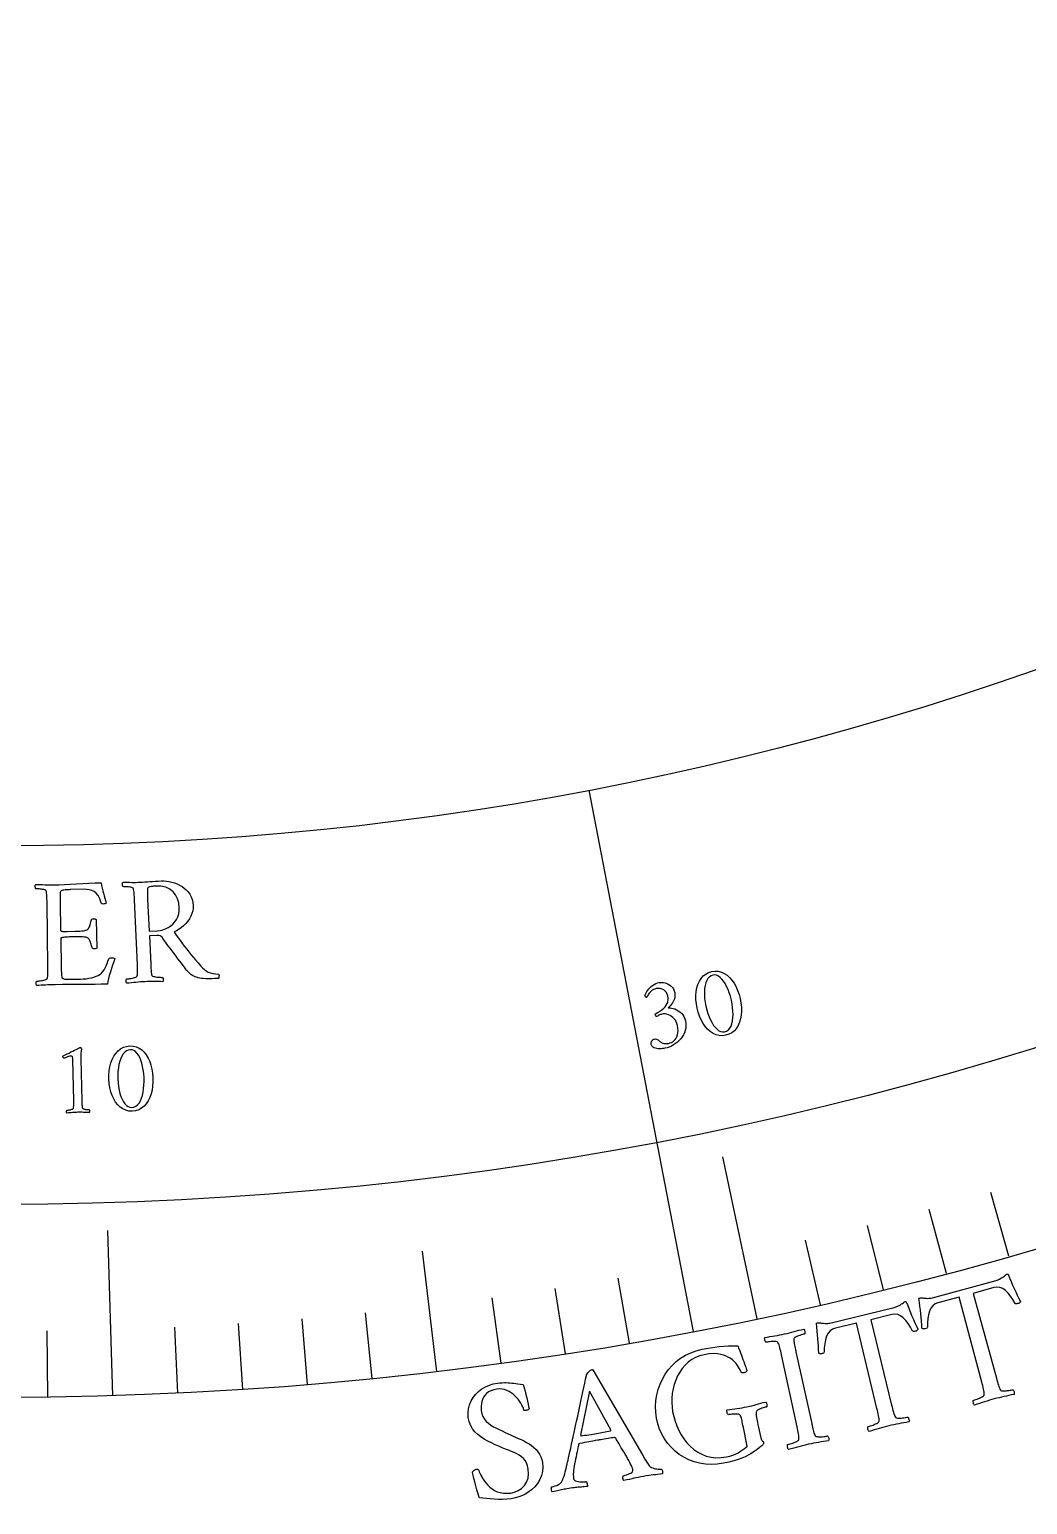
# Model space of a CAD drawing. Header units: millimetres. Extents: x -50 to 50, y -50 to 64.
# Drawn here: x 0.29 to 11.14, y -40.92 to -24.87 of the extents above; entities that cross this region are included whole.
import ezdxf

# ---------------------------------------------------------------- set-up
doc = ezdxf.new("R2010")
doc.units = ezdxf.units.MM
for name, color, linetype in [('CUT_OUTER', 1, 'Continuous'), ('ENGRAVE', 7, 'Continuous'), ('ENGRAVE_FINE', 8, 'Continuous'), ('TEXT', 5, 'Continuous')]:
    doc.layers.add(name, color=color, linetype=linetype)

msp = doc.modelspace()

# ---------------------------------------------------------------- linework, layer by layer
at = {"layer": 'CUT_OUTER'}
msp.add_arc((0, -0.0002), 49.9998, 177.11535, 4.43206, dxfattribs=at)
at = {"layer": 'ENGRAVE'}
for points in [[(7.5085, -39.0344), (6.3751, -33.1424)], [(8.2008, -38.8948), (7.8294, -37.1336)], [(1.1932, -39.7321), (1.1392, -37.9329)], [(4.7166, -39.4692), (4.56, -38.1585)]]:
    msp.add_lwpolyline(points, dxfattribs=at)
for radius in [49, 49, 47.6875, 45.25, 45.25, 43.325, 39.75, 39.75, 37.65, 33.75, 33.75]:
    msp.add_circle((0, 0), radius, dxfattribs=at)
at = {"layer": 'ENGRAVE_FINE'}
for points in [[(10.9409, -38.2146), (10.7427, -37.5225)], [(10.2607, -38.4029), (10.0749, -37.7073)], [(9.5772, -38.579), (9.4037, -37.8802)], [(8.8904, -38.743), (8.7294, -38.0413)], [(6.8137, -39.1617), (6.6902, -38.4523)], [(5.4175, -39.3791), (5.3194, -38.6658)], [(6.1166, -39.2766), (6.0058, -38.5652)], [(4.0141, -39.5468), (3.9414, -38.8305)], [(1.8996, -39.7046), (1.8652, -38.9854)], [(2.6054, -39.6645), (2.5582, -38.9461)], [(3.3103, -39.6119), (3.2504, -38.8944)], [(0.4863, -39.747), (0.4775, -39.0271)]]:
    msp.add_lwpolyline(points, dxfattribs=at)
at = {"layer": 'TEXT'}
for points in [[(0.5449, -34.1734), (0.6035, -34.1721), (0.665, -34.17), (0.7293, -34.1671), (0.7965, -34.1634), (0.8647, -34.1595), (0.9321, -34.1561), (0.9987, -34.1533), (1.0645, -34.151), (1.0699, -34.1815), (1.0759, -34.2108), (1.0825, -34.2387), (1.0897, -34.2654), (1.097, -34.2917), (1.1042, -34.3183), (1.1113, -34.3454), (1.1181, -34.3729), (1.1133, -34.3768), (1.1071, -34.3797), (1.0993, -34.3815), (1.09, -34.3823), (1.0804, -34.3819), (1.0733, -34.3799), (1.0686, -34.3763), (1.0664, -34.3712), (1.0503, -34.3263), (1.0318, -34.2905), (1.011, -34.2639), (0.9877, -34.2465), (0.9623, -34.2353), (0.9349, -34.2276), (0.9055, -34.2233), (0.8742, -34.2225), (0.7349, -34.2257), (0.7289, -34.2259), (0.7208, -34.2263), (0.7107, -34.2267), (0.6984, -34.2274), (0.6854, -34.2282), (0.6728, -34.2293), (0.6605, -34.2308), (0.6488, -34.2326), (0.6384, -34.2348), (0.6306, -34.2376), (0.6253, -34.2409), (0.6224, -34.2449), (0.6204, -34.2541), (0.6188, -34.2645), (0.6179, -34.2761), (0.6174, -34.289), (0.6173, -34.3027), (0.6173, -34.3166), (0.6174, -34.3306), (0.6176, -34.3449), (0.6177, -34.3505), (0.6178, -34.3555), (0.6179, -34.3599), (0.6179, -34.3636), (0.6235, -34.6717), (0.6249, -34.6748), (0.629, -34.6771), (0.6359, -34.6788), (0.6455, -34.6798), (0.6567, -34.6803), (0.6686, -34.6806), (0.6811, -34.6807), (0.6942, -34.6806), (0.7799, -34.6787), (0.8077, -34.6779), (0.8322, -34.6767), (0.8535, -34.6751), (0.8714, -34.6732), (0.8866, -34.6706), (0.8996, -34.6669), (0.9104, -34.6623), (0.9189, -34.6567), (0.9259, -34.6498), (0.9319, -34.6415), (0.9371, -34.6317), (0.9414, -34.6205), (0.9454, -34.6075), (0.9495, -34.5923), (0.9537, -34.5751), (0.9581, -34.5557), (0.9601, -34.5504), (0.9646, -34.5466), (0.9716, -34.5442), (0.9812, -34.5432), (0.9905, -34.5434), (0.9984, -34.5448), (1.0049, -34.5472), (1.0099, -34.5508), (1.019, -34.8623), (1.0149, -34.8654), (1.009, -34.8677), (1.0015, -34.8691), (0.9922, -34.8698), (0.983, -34.8694), (0.9756, -34.8673), (0.9701, -34.8638), (0.9665, -34.8587), (0.9603, -34.8368), (0.9546, -34.8182), (0.9496, -34.8028), (0.9452, -34.7907), (0.9413, -34.781), (0.9376, -34.7731), (0.9342, -34.7668), (0.931, -34.7623), (0.9278, -34.7587), (0.9243, -34.7554), (0.9204, -34.7525), (0.9163, -34.7499), (0.9107, -34.747), (0.9023, -34.7446), (0.8912, -34.7428), (0.8774, -34.7416), (0.8618, -34.7408), (0.8455, -34.7403), (0.8285, -34.74), (0.8108, -34.7399), (0.7929, -34.7399), (0.7756, -34.74), (0.7588, -34.7402), (0.7426, -34.7405), (0.7313, -34.7408), (0.7192, -34.7412), (0.7065, -34.7418), (0.6929, -34.7424), (0.6795, -34.7432), (0.6671, -34.7442), (0.6556, -34.7454), (0.645, -34.7467), (0.6362, -34.7485), (0.6299, -34.751), (0.6262, -34.7542), (0.625, -34.7581), (0.6307, -35.073), (0.6307, -35.0749), (0.6308, -35.0773), (0.6308, -35.08), (0.6309, -35.0832), (0.6311, -35.0959), (0.6316, -35.1103), (0.6321, -35.1264), (0.6328, -35.1441), (0.6339, -35.1607), (0.6357, -35.1733), (0.6381, -35.1818), (0.6412, -35.1863), (0.6503, -35.1915), (0.6604, -35.1955), (0.6714, -35.1983), (0.6833, -35.1999), (0.6974, -35.2008), (0.7151, -35.2012), (0.7363, -35.2013), (0.761, -35.2009), (0.8411, -35.1991), (0.8708, -35.1976), (0.9003, -35.1946), (0.9295, -35.1902), (0.9585, -35.1842), (0.9858, -35.1769), (1.0101, -35.1684), (1.0313, -35.1586), (1.0495, -35.1477), (1.0677, -35.134), (1.0836, -35.1177), (1.0972, -35.0988), (1.1087, -35.0773), (1.1189, -35.054), (1.1288, -35.0298), (1.1385, -35.0047), (1.148, -34.9786), (1.1506, -34.9741), (1.1554, -34.9707), (1.1623, -34.9686), (1.1714, -34.9676), (1.1854, -34.9678), (1.1969, -34.9693), (1.2059, -34.9722), (1.2124, -34.9764), (1.2014, -35.0112), (1.19, -35.0471), (1.178, -35.084), (1.1655, -35.122), (1.1538, -35.1592), (1.1446, -35.1935), (1.1376, -35.2249), (1.1331, -35.2536), (1.0657, -35.2555), (0.9985, -35.2568), (0.9315, -35.2576), (0.8647, -35.2578), (0.7959, -35.2579), (0.7229, -35.2584), (0.6456, -35.2593), (0.564, -35.2605), (0.5357, -35.2611), (0.5089, -35.262), (0.4836, -35.2631), (0.4598, -35.2645), (0.4365, -35.266), (0.4128, -35.267), (0.3887, -35.2678), (0.3641, -35.2682), (0.3611, -35.2642), (0.3591, -35.2589), (0.358, -35.2524), (0.3579, -35.2446), (0.3585, -35.2367), (0.3597, -35.2301), (0.3614, -35.2248), (0.3636, -35.2208), (0.3698, -35.2206), (0.3781, -35.22), (0.3886, -35.2191), (0.4011, -35.2178), (0.4146, -35.2161), (0.4278, -35.2139), (0.4406, -35.2112), (0.4531, -35.2079), (0.464, -35.2043), (0.472, -35.2004), (0.4771, -35.1965), (0.4793, -35.1923), (0.4822, -35.1814), (0.4843, -35.1689), (0.4857, -35.1551), (0.4863, -35.1397), (0.4864, -35.1233), (0.4864, -35.1062), (0.4863, -35.0886), (0.4861, -35.0703), (0.4764, -34.3641), (0.4761, -34.3458), (0.4756, -34.3279), (0.4751, -34.3106), (0.4746, -34.2939), (0.4736, -34.2781), (0.4719, -34.264), (0.4695, -34.2515), (0.4663, -34.2406), (0.4641, -34.2359), (0.459, -34.2318), (0.4511, -34.2284), (0.4404, -34.2257), (0.4282, -34.2235), (0.4157, -34.2216), (0.4029, -34.22), (0.3898, -34.2187), (0.3775, -34.2177), (0.3674, -34.2171), (0.3593, -34.2167), (0.3533, -34.2166), (0.351, -34.2126), (0.3492, -34.2073), (0.348, -34.2007), (0.3472, -34.1929), (0.3472, -34.1851), (0.3481, -34.1785), (0.35, -34.1732), (0.3528, -34.1691), (0.3775, -34.1698), (0.402, -34.1705), (0.4264, -34.1713), (0.4505, -34.1722), (0.4744, -34.173), (0.4981, -34.1735), (0.5216, -34.1736), (0.5449, -34.1734)], [(1.7216, -34.131), (1.7491, -34.1307), (1.7772, -34.1328), (1.8058, -34.1371), (1.835, -34.1437), (1.864, -34.1525), (1.8919, -34.1635), (1.9189, -34.1766), (1.9448, -34.1919), (1.9691, -34.2094), (1.9912, -34.2293), (2.0111, -34.2515), (2.0287, -34.2761), (2.0435, -34.3031), (2.0546, -34.3325), (2.0622, -34.3643), (2.0661, -34.3986), (2.0658, -34.4281), (2.0615, -34.4574), (2.053, -34.4865), (2.0404, -34.5155), (2.0245, -34.5435), (2.0062, -34.5701), (1.9855, -34.595), (1.9623, -34.6184), (1.9376, -34.6395), (1.9121, -34.6577), (1.8859, -34.6729), (1.8591, -34.6851), (1.8826, -34.7196), (1.9057, -34.7526), (1.9284, -34.7841), (1.9506, -34.8141), (1.9727, -34.8433), (1.9954, -34.8724), (2.0185, -34.9014), (2.042, -34.9302), (2.0664, -34.9596), (2.0923, -34.9906), (2.1196, -35.023), (2.1483, -35.057), (2.1679, -35.078), (2.188, -35.0961), (2.2088, -35.1111), (2.2301, -35.1231), (2.2533, -35.1324), (2.2796, -35.1391), (2.3091, -35.1432), (2.3417, -35.1447), (2.3448, -35.1487), (2.3467, -35.1542), (2.3473, -35.1612), (2.3468, -35.1699), (2.3458, -35.1783), (2.3448, -35.1848), (2.344, -35.1895), (2.3432, -35.1922), (2.3031, -35.1944), (2.2666, -35.1957), (2.2335, -35.196), (2.2038, -35.1952), (2.1778, -35.1937), (2.1555, -35.1916), (2.1368, -35.189), (2.1219, -35.1858), (2.1123, -35.1825), (2.101, -35.1784), (2.0878, -35.1734), (2.073, -35.1675), (2.0572, -35.1598), (2.0415, -35.1492), (2.0259, -35.1358), (2.0104, -35.1194), (2.0037, -35.1114), (1.9948, -35.1004), (1.9835, -35.0863), (1.97, -35.0691), (1.9546, -35.0494), (1.9379, -35.0277), (1.9197, -35.0039), (1.9003, -34.978), (1.8798, -34.9507), (1.8586, -34.9224), (1.8368, -34.8932), (1.8144, -34.863), (1.7919, -34.8325), (1.7698, -34.8024), (1.7482, -34.7724), (1.7271, -34.7428), (1.7185, -34.7344), (1.707, -34.7286), (1.6927, -34.7254), (1.6756, -34.725), (1.5898, -34.729), (1.6039, -35.0369), (1.604, -35.0395), (1.6041, -35.042), (1.6042, -35.0446), (1.6044, -35.0471), (1.6045, -35.0496), (1.6046, -35.0522), (1.6047, -35.0547), (1.6048, -35.0572), (1.6056, -35.0729), (1.6064, -35.0879), (1.6074, -35.1021), (1.6084, -35.1156), (1.6096, -35.1281), (1.6114, -35.1394), (1.6136, -35.1495), (1.6163, -35.1584), (1.6195, -35.1624), (1.6252, -35.1661), (1.6334, -35.1694), (1.6443, -35.1724), (1.6565, -35.1749), (1.6692, -35.1769), (1.6823, -35.1784), (1.6958, -35.1793), (1.7085, -35.1798), (1.7189, -35.1801), (1.7273, -35.1801), (1.7335, -35.18), (1.736, -35.1839), (1.738, -35.1891), (1.7395, -35.1956), (1.7406, -35.2034), (1.7409, -35.2112), (1.7402, -35.2178), (1.7385, -35.2232), (1.7358, -35.2273), (1.7104, -35.2269), (1.6855, -35.2266), (1.6612, -35.2263), (1.6374, -35.2261), (1.6137, -35.2261), (1.5897, -35.2264), (1.5654, -35.227), (1.5408, -35.2279), (1.5168, -35.2291), (1.4926, -35.2306), (1.4682, -35.2325), (1.4436, -35.2346), (1.4188, -35.2369), (1.3938, -35.2394), (1.3685, -35.2419), (1.3431, -35.2445), (1.34, -35.2406), (1.3378, -35.2354), (1.3366, -35.2289), (1.3362, -35.221), (1.3366, -35.2132), (1.3376, -35.2066), (1.3391, -35.2012), (1.3413, -35.1971), (1.3475, -35.1967), (1.3558, -35.1959), (1.3662, -35.1947), (1.3787, -35.1931), (1.3921, -35.1911), (1.4052, -35.1885), (1.4179, -35.1854), (1.4303, -35.1817), (1.4411, -35.1778), (1.449, -35.1738), (1.454, -35.1696), (1.4561, -35.1654), (1.4587, -35.1544), (1.4605, -35.1419), (1.4615, -35.128), (1.4616, -35.1127), (1.4613, -35.0962), (1.4609, -35.0792), (1.4603, -35.0615), (1.4596, -35.0432), (1.4285, -34.3377), (1.4277, -34.3194), (1.4268, -34.3016), (1.4258, -34.2843), (1.4248, -34.2675), (1.4233, -34.2519), (1.4213, -34.2378), (1.4185, -34.2254), (1.4151, -34.2145), (1.4127, -34.2099), (1.4075, -34.206), (1.3995, -34.2028), (1.3888, -34.2004), (1.3766, -34.1985), (1.3642, -34.1969), (1.3516, -34.1957), (1.3388, -34.1947), (1.3269, -34.1941), (1.3169, -34.1937), (1.309, -34.1935), (1.303, -34.1936), (1.3007, -34.1896), (1.2988, -34.1844), (1.2973, -34.1779), (1.2963, -34.1701), (1.2961, -34.1623), (1.2968, -34.1557), (1.2985, -34.1503), (1.3012, -34.1462), (1.3259, -34.1461), (1.3503, -34.1462), (1.3744, -34.1463), (1.3982, -34.1466), (1.4218, -34.1467), (1.4452, -34.1465), (1.4686, -34.146), (1.4918, -34.1452), (1.5162, -34.144), (1.5416, -34.1425), (1.5679, -34.1408), (1.5951, -34.1388), (1.6238, -34.1367), (1.6544, -34.1347), (1.687, -34.1328), (1.7216, -34.131)], [(1.9153, -34.4226), (1.9088, -34.3711), (1.8954, -34.3249), (1.8752, -34.2839), (1.8481, -34.2482), (1.8131, -34.2196), (1.7689, -34.2002), (1.7156, -34.1899), (1.6531, -34.1886), (1.6446, -34.1891), (1.6342, -34.1899), (1.6219, -34.1911), (1.6076, -34.1925), (1.5939, -34.1946), (1.5835, -34.1978), (1.5764, -34.2022), (1.5726, -34.2077), (1.57, -34.2167), (1.5683, -34.2284), (1.5675, -34.2427), (1.5675, -34.2596), (1.568, -34.2779), (1.5685, -34.2962), (1.5692, -34.3147), (1.57, -34.3332), (1.5875, -34.6783), (1.6749, -34.6742), (1.7063, -34.6708), (1.7369, -34.6637), (1.7665, -34.6529), (1.7951, -34.6385), (1.8219, -34.6208), (1.8459, -34.6002), (1.8671, -34.5768), (1.8854, -34.5506), (1.9, -34.5218), (1.9098, -34.4909), (1.9149, -34.4578), (1.9153, -34.4226)], [(7.7071, -35.1174), (7.7438, -35.1125), (7.7789, -35.114), (7.8124, -35.1221), (7.8443, -35.1368), (7.8744, -35.157), (7.9022, -35.1818), (7.9278, -35.2113), (7.9511, -35.2453), (7.9719, -35.283), (7.9898, -35.3232), (8.0048, -35.3661), (8.0169, -35.4116), (8.0256, -35.4579), (8.0304, -35.503), (8.0313, -35.5471), (8.0284, -35.5902), (8.0215, -35.6311), (8.0105, -35.6688), (7.9956, -35.7034), (7.9767, -35.7348), (7.9537, -35.762), (7.9264, -35.7837), (7.895, -35.8001), (7.8593, -35.8111), (7.8233, -35.8158), (7.7885, -35.814), (7.7549, -35.8056), (7.7225, -35.7906), (7.6918, -35.7701), (7.6635, -35.745), (7.6375, -35.7153), (7.6139, -35.6811), (7.5929, -35.6434), (7.5751, -35.6029), (7.5605, -35.5599), (7.5489, -35.5143), (7.5409, -35.4679), (7.5366, -35.4227), (7.5362, -35.3786), (7.5396, -35.3356), (7.5468, -35.2949), (7.558, -35.2574), (7.5731, -35.2231), (7.5922, -35.1921), (7.6151, -35.1654), (7.6419, -35.1441), (7.6726, -35.1281), (7.7071, -35.1174)], [(7.137, -35.2366), (7.1512, -35.2347), (7.1665, -35.2348), (7.1828, -35.2367), (7.2003, -35.2404), (7.2179, -35.2461), (7.2348, -35.254), (7.2509, -35.2639), (7.2662, -35.2759), (7.2798, -35.2901), (7.2909, -35.3065), (7.2993, -35.3252), (7.3052, -35.3462), (7.3076, -35.3632), (7.3078, -35.38), (7.3056, -35.3965), (7.3012, -35.4127), (7.2952, -35.4285), (7.2881, -35.4434), (7.28, -35.4575), (7.2708, -35.4709), (7.2614, -35.4832), (7.2523, -35.4943), (7.2436, -35.5041), (7.2353, -35.5127), (7.2516, -35.5128), (7.2689, -35.5148), (7.2872, -35.5187), (7.3065, -35.5246), (7.3258, -35.5326), (7.3443, -35.5429), (7.3618, -35.5555), (7.3785, -35.5703), (7.3934, -35.5875), (7.4056, -35.6075), (7.4152, -35.63), (7.4221, -35.6552), (7.4262, -35.6825), (7.4271, -35.7091), (7.4247, -35.735), (7.4191, -35.7602), (7.4106, -35.7844), (7.3999, -35.8074), (7.3869, -35.8291), (7.3716, -35.8495), (7.3543, -35.8685), (7.3355, -35.8859), (7.3151, -35.9016), (7.2931, -35.9157), (7.2699, -35.928), (7.2461, -35.9382), (7.2215, -35.9464), (7.1962, -35.9525), (7.1849, -35.9544), (7.1721, -35.9558), (7.1579, -35.9566), (7.1421, -35.957), (7.126, -35.9566), (7.1104, -35.9551), (7.0954, -35.9525), (7.0809, -35.9489), (7.078, -35.9472), (7.0743, -35.9445), (7.0698, -35.9408), (7.0645, -35.9361), (7.0594, -35.9307), (7.0554, -35.9249), (7.0525, -35.9188), (7.0506, -35.9123), (7.0493, -35.9011), (7.05, -35.8906), (7.0526, -35.8809), (7.0571, -35.8719), (7.0631, -35.8642), (7.0699, -35.8582), (7.0775, -35.8539), (7.0859, -35.8513), (7.0967, -35.8503), (7.1066, -35.8516), (7.1159, -35.8554), (7.1243, -35.8615), (7.1324, -35.8686), (7.1405, -35.8751), (7.1485, -35.8812), (7.1565, -35.8868), (7.1661, -35.8923), (7.1762, -35.8965), (7.1869, -35.8994), (7.1981, -35.9009), (7.2094, -35.9014), (7.2205, -35.9012), (7.2314, -35.9001), (7.2421, -35.8984), (7.2564, -35.8945), (7.2703, -35.8885), (7.2839, -35.8805), (7.2972, -35.8705), (7.3094, -35.8583), (7.3199, -35.8437), (7.3287, -35.8267), (7.3358, -35.8073), (7.3404, -35.7855), (7.3419, -35.761), (7.3402, -35.7339), (7.3354, -35.7043), (7.3297, -35.6831), (7.3219, -35.6637), (7.3118, -35.6461), (7.2995, -35.6304), (7.2856, -35.6165), (7.2706, -35.6047), (7.2545, -35.595), (7.2373, -35.5872), (7.2195, -35.5817), (7.2019, -35.5788), (7.1842, -35.5785), (7.1666, -35.5808), (7.1578, -35.5829), (7.1491, -35.5857), (7.1404, -35.5893), (7.1318, -35.5935), (7.1238, -35.5978), (7.1167, -35.6014), (7.1105, -35.6045), (7.1053, -35.6069), (7.1014, -35.6028), (7.0984, -35.5982), (7.096, -35.593), (7.0945, -35.5872), (7.0939, -35.5835), (7.0937, -35.5804), (7.0939, -35.5778), (7.0945, -35.5756), (7.1145, -35.5658), (7.1338, -35.5548), (7.1523, -35.5427), (7.1699, -35.5294), (7.1861, -35.515), (7.2001, -35.4995), (7.212, -35.483), (7.2216, -35.4654), (7.2286, -35.4466), (7.2322, -35.4265), (7.2324, -35.4052), (7.2293, -35.3826), (7.2233, -35.3623), (7.2139, -35.3445), (7.2011, -35.3293), (7.1851, -35.3167), (7.1668, -35.3073), (7.1471, -35.3019), (7.1261, -35.3006), (7.1038, -35.3032), (7.0876, -35.3075), (7.0729, -35.3136), (7.0597, -35.3214), (7.048, -35.3311), (7.0376, -35.3415), (7.0286, -35.3519), (7.021, -35.3621), (7.0146, -35.3722), (7.0093, -35.3814), (7.0049, -35.3887), (7.0013, -35.3942), (6.9986, -35.3978), (6.9963, -35.3978), (6.9938, -35.3968), (6.9912, -35.3948), (6.9883, -35.3918), (6.9856, -35.3883), (6.9835, -35.3847), (6.9819, -35.381), (6.9808, -35.3772), (6.9872, -35.3628), (6.9947, -35.3484), (7.0034, -35.334), (7.0132, -35.3195), (7.0243, -35.3055), (7.0366, -35.2922), (7.0502, -35.2796), (7.0649, -35.2678), (7.0809, -35.2573), (7.0982, -35.2486), (7.1169, -35.2417), (7.137, -35.2366)], [(7.7213, -35.156), (7.7003, -35.1633), (7.682, -35.1754), (7.6664, -35.1923), (7.6535, -35.2141), (7.6432, -35.2398), (7.6354, -35.2687), (7.6303, -35.3007), (7.6278, -35.3358), (7.6278, -35.3732), (7.6304, -35.412), (7.6357, -35.4523), (7.6435, -35.4941), (7.6535, -35.5349), (7.6653, -35.5736), (7.6789, -35.61), (7.6943, -35.6442), (7.7112, -35.6754), (7.7288, -35.7028), (7.7473, -35.7262), (7.7667, -35.7458), (7.7865, -35.7607), (7.8064, -35.7701), (7.8263, -35.774), (7.8462, -35.7724), (7.8689, -35.7646), (7.8884, -35.7518), (7.9046, -35.7341), (7.9175, -35.7116), (7.9274, -35.6849), (7.9344, -35.6552), (7.9387, -35.6223), (7.9401, -35.5862), (7.9389, -35.5481), (7.9354, -35.5089), (7.9295, -35.4687), (7.9213, -35.4273), (7.911, -35.3862), (7.899, -35.3477), (7.8855, -35.3118), (7.8702, -35.2785), (7.8538, -35.2484), (7.8365, -35.2221), (7.8183, -35.1996), (7.7993, -35.1809), (7.7798, -35.1668), (7.7604, -35.1579), (7.7408, -35.1543), (7.7213, -35.156)], [(0.7674, -36.5244), (0.7581, -36.0785), (0.7575, -36.0676), (0.7564, -36.0585), (0.7547, -36.0512), (0.7524, -36.0459), (0.7493, -36.042), (0.7454, -36.0392), (0.7406, -36.0376), (0.7349, -36.0372), (0.7279, -36.0379), (0.7193, -36.0396), (0.709, -36.0425), (0.6971, -36.0464), (0.6851, -36.0507), (0.6746, -36.0546), (0.6657, -36.0581), (0.6582, -36.0613), (0.6538, -36.0572), (0.6506, -36.0526), (0.6486, -36.0477), (0.6479, -36.0422), (0.6479, -36.0422), (0.6478, -36.042), (0.6478, -36.0416), (0.6478, -36.0411), (0.6479, -36.0391), (0.6483, -36.0374), (0.649, -36.0362), (0.65, -36.0354), (0.672, -36.0248), (0.6938, -36.0141), (0.7154, -36.0034), (0.7367, -35.9925), (0.7571, -35.9821), (0.7756, -35.9727), (0.7924, -35.9642), (0.8073, -35.9566), (0.8197, -35.9504), (0.8287, -35.9459), (0.8343, -35.9433), (0.8365, -35.9424), (0.8387, -35.9423), (0.8413, -35.9427), (0.8435, -35.9439), (0.8453, -35.946), (0.8467, -35.9489), (0.8478, -35.9521), (0.8488, -35.9551), (0.8496, -35.9577), (0.8503, -35.9601), (0.8501, -35.9618), (0.8493, -35.967), (0.8482, -35.9757), (0.8465, -35.9879), (0.8449, -36.0032), (0.8439, -36.0214), (0.8436, -36.0425), (0.8439, -36.0664), (0.8545, -36.5224), (0.8549, -36.5346), (0.8552, -36.5464), (0.8557, -36.5578), (0.8562, -36.5687), (0.857, -36.5789), (0.8582, -36.5881), (0.8599, -36.5963), (0.8621, -36.6036), (0.8641, -36.6063), (0.8676, -36.6088), (0.8727, -36.6111), (0.8794, -36.6133), (0.8869, -36.6152), (0.8946, -36.6168), (0.9026, -36.6179), (0.9107, -36.6188), (0.9183, -36.6193), (0.9248, -36.6197), (0.93, -36.6199), (0.934, -36.6199), (0.9356, -36.6225), (0.9369, -36.626), (0.9378, -36.6304), (0.9384, -36.6356), (0.9385, -36.6408), (0.9379, -36.6452), (0.9367, -36.6487), (0.9348, -36.6515), (0.9181, -36.6508), (0.9021, -36.6502), (0.8868, -36.6496), (0.8723, -36.6491), (0.8578, -36.6487), (0.8427, -36.6485), (0.8271, -36.6485), (0.8109, -36.6488), (0.7954, -36.6492), (0.7806, -36.6499), (0.7665, -36.6507), (0.7531, -36.6517), (0.7395, -36.6529), (0.725, -36.6541), (0.7095, -36.6554), (0.693, -36.6568), (0.691, -36.6542), (0.6896, -36.6507), (0.6888, -36.6463), (0.6887, -36.6411), (0.6891, -36.6359), (0.6898, -36.6315), (0.6909, -36.6279), (0.6924, -36.6252), (0.6964, -36.625), (0.7016, -36.6246), (0.708, -36.624), (0.7156, -36.6231), (0.7237, -36.6219), (0.7316, -36.6204), (0.7392, -36.6185), (0.7467, -36.6163), (0.7531, -36.6138), (0.7579, -36.6112), (0.761, -36.6086), (0.7623, -36.6058), (0.7642, -36.5985), (0.7657, -36.5902), (0.7667, -36.5809), (0.7673, -36.5707), (0.7675, -36.5597), (0.7677, -36.5484), (0.7676, -36.5366), (0.7674, -36.5244)], [(1.3753, -35.9269), (1.4123, -35.9285), (1.4466, -35.9363), (1.4781, -35.9502), (1.507, -35.9702), (1.5329, -35.9954), (1.5559, -36.0248), (1.5759, -36.0583), (1.5929, -36.0959), (1.6067, -36.1367), (1.6172, -36.1795), (1.6244, -36.2243), (1.6282, -36.2712), (1.6285, -36.3183), (1.6253, -36.3636), (1.6184, -36.4072), (1.6079, -36.449), (1.5939, -36.488), (1.5764, -36.5233), (1.5556, -36.5547), (1.5315, -36.5822), (1.504, -36.6049), (1.4733, -36.6215), (1.4395, -36.632), (1.4024, -36.6366), (1.3662, -36.6349), (1.3322, -36.6269), (1.3006, -36.6127), (1.2714, -36.5922), (1.2449, -36.5666), (1.2214, -36.5368), (1.2011, -36.5031), (1.1838, -36.4652), (1.1699, -36.4243), (1.1595, -36.3814), (1.1527, -36.3365), (1.1494, -36.2895), (1.1497, -36.2425), (1.1535, -36.1972), (1.1609, -36.1537), (1.1718, -36.112), (1.1861, -36.0732), (1.2038, -36.0383), (1.2247, -36.0072), (1.249, -35.9801), (1.2763, -35.9579), (1.3064, -35.9416), (1.3394, -35.9313), (1.3753, -35.9269)], [(1.3824, -35.9673), (1.3605, -35.9708), (1.3403, -35.9795), (1.322, -35.9934), (1.3054, -36.0126), (1.2907, -36.0361), (1.278, -36.0631), (1.2673, -36.0937), (1.2586, -36.1278), (1.252, -36.1646), (1.2477, -36.2033), (1.2458, -36.2439), (1.2461, -36.2864), (1.2487, -36.3283), (1.2534, -36.3684), (1.2604, -36.4067), (1.2696, -36.4431), (1.2806, -36.4768), (1.2932, -36.5068), (1.3072, -36.5332), (1.3228, -36.5559), (1.3397, -36.5741), (1.3576, -36.5868), (1.3765, -36.5942), (1.3964, -36.5961), (1.4201, -36.5924), (1.4416, -36.5833), (1.4606, -36.5688), (1.4773, -36.5489), (1.4917, -36.5244), (1.5039, -36.4964), (1.5139, -36.4647), (1.5217, -36.4295), (1.5273, -36.3918), (1.5307, -36.3526), (1.5321, -36.3119), (1.5313, -36.2698), (1.5284, -36.2275), (1.5235, -36.1875), (1.5165, -36.1497), (1.5074, -36.1143), (1.4965, -36.0818), (1.4841, -36.0528), (1.4702, -36.0275), (1.4548, -36.0057), (1.4382, -35.9883), (1.4206, -35.9761), (1.402, -35.9691), (1.3824, -35.9673)], [(10.8006, -38.4801), (10.8121, -38.4762), (10.8248, -38.4708), (10.8388, -38.4637), (10.854, -38.4551), (10.8688, -38.446), (10.8814, -38.4379), (10.8917, -38.4306), (10.8999, -38.4241), (10.9056, -38.419), (10.9105, -38.4151), (10.9145, -38.4125), (10.9177, -38.4111), (10.9206, -38.4105), (10.9238, -38.4104), (10.9274, -38.4106), (10.9313, -38.4112), (10.9478, -38.4511), (10.9643, -38.4901), (10.981, -38.5284), (10.9979, -38.5659), (11.0149, -38.6026), (11.0321, -38.6385), (11.0494, -38.6735), (11.0669, -38.7079), (11.0653, -38.7104), (11.0631, -38.7134), (11.0603, -38.7169), (11.0568, -38.7207), (11.0527, -38.7244), (11.0479, -38.7273), (11.0423, -38.7293), (11.036, -38.7306), (11.0268, -38.7327), (11.019, -38.733), (11.0127, -38.7317), (11.0079, -38.7287), (10.9845, -38.6865), (10.9593, -38.6492), (10.9323, -38.6166), (10.9035, -38.5887), (10.8733, -38.5675), (10.8422, -38.5551), (10.8101, -38.5514), (10.7771, -38.5564), (10.5523, -38.6186), (10.8042, -39.5406), (10.8098, -39.5606), (10.8152, -39.5799), (10.8206, -39.5984), (10.8259, -39.6162), (10.8314, -39.6328), (10.8372, -39.6475), (10.8434, -39.6603), (10.85, -39.6713), (10.8545, -39.675), (10.8617, -39.6776), (10.8717, -39.6792), (10.8844, -39.6798), (10.8985, -39.6796), (10.9129, -39.6787), (10.9274, -39.6771), (10.9422, -39.6749), (10.9558, -39.6724), (10.9672, -39.6702), (10.9763, -39.6683), (10.983, -39.6666), (10.9867, -39.6703), (10.9902, -39.6755), (10.9936, -39.6823), (10.9967, -39.6907), (10.999, -39.6992), (10.9999, -39.7067), (10.9993, -39.7131), (10.9973, -39.7184), (10.9691, -39.7243), (10.9416, -39.7301), (10.9146, -39.7358), (10.8882, -39.7415), (10.862, -39.7473), (10.8356, -39.7536), (10.8089, -39.7603), (10.7819, -39.7675), (10.7557, -39.7747), (10.7293, -39.7824), (10.7028, -39.7905), (10.6761, -39.799), (10.6493, -39.8077), (10.6222, -39.8166), (10.595, -39.8257), (10.5675, -39.8349), (10.5631, -39.8314), (10.5594, -39.8261), (10.5564, -39.8192), (10.554, -39.8107), (10.5525, -39.8019), (10.552, -39.7943), (10.5524, -39.788), (10.5537, -39.783), (10.5604, -39.781), (10.5694, -39.778), (10.5806, -39.7741), (10.5941, -39.7692), (10.6084, -39.7636), (10.6222, -39.7575), (10.6355, -39.7509), (10.6483, -39.7438), (10.6593, -39.7368), (10.667, -39.7304), (10.6715, -39.7246), (10.6728, -39.7194), (10.6729, -39.7066), (10.6718, -39.6923), (10.6694, -39.6767), (10.6657, -39.6597), (10.6613, -39.6416), (10.6566, -39.6229), (10.6516, -39.6035), (10.6462, -39.5834), (10.398, -38.6604), (10.1689, -38.7213), (10.1379, -38.7336), (10.1121, -38.753), (10.0915, -38.7794), (10.0761, -38.8129), (10.0652, -38.8516), (10.058, -38.8935), (10.0546, -38.9386), (10.0548, -38.987), (10.0522, -38.992), (10.0475, -38.9963), (10.0406, -38.9999), (10.0316, -39.0029), (10.0256, -39.0049), (10.0199, -39.0059), (10.0146, -39.0058), (10.0095, -39.0046), (10.005, -39.0029), (10.0011, -39.0013), (9.9979, -38.9998), (9.9953, -38.9983), (9.993, -38.9599), (9.99, -38.9209), (9.9864, -38.8813), (9.9822, -38.8412), (9.9774, -38.8004), (9.9723, -38.759), (9.9666, -38.717), (9.9606, -38.6743), (9.965, -38.6716), (9.9701, -38.6696), (9.9758, -38.6683), (9.9822, -38.6677), (9.9886, -38.6676), (9.9943, -38.6678), (9.9994, -38.6683), (10.0039, -38.6691), (10.0139, -38.6705), (10.0256, -38.6716), (10.0391, -38.6724), (10.0543, -38.6729), (10.0697, -38.6727), (10.0839, -38.6719), (10.0967, -38.6702), (10.1082, -38.6677)], [(9.6916, -38.7742), (9.7032, -38.7707), (9.7161, -38.7656), (9.7303, -38.759), (9.7457, -38.7508), (9.7608, -38.7422), (9.7736, -38.7344), (9.7841, -38.7274), (9.7925, -38.7212), (9.7984, -38.7162), (9.8033, -38.7125), (9.8074, -38.71), (9.8106, -38.7087), (9.8135, -38.7082), (9.8168, -38.7081), (9.8203, -38.7084), (9.8243, -38.7092), (9.8395, -38.7495), (9.855, -38.789), (9.8706, -38.8277), (9.8864, -38.8657), (9.9023, -38.9028), (9.9185, -38.9392), (9.9348, -38.9748), (9.9513, -39.0096), (9.9496, -39.0121), (9.9473, -39.015), (9.9444, -39.0184), (9.9408, -39.0221), (9.9366, -39.0257), (9.9317, -39.0284), (9.9261, -39.0303), (9.9197, -39.0315), (9.9104, -39.0332), (9.9027, -39.0333), (9.8964, -39.0318), (9.8917, -39.0287), (9.8695, -38.9859), (9.8454, -38.9478), (9.8194, -38.9144), (9.7914, -38.8858), (9.7618, -38.8638), (9.731, -38.8504), (9.6991, -38.8458), (9.6659, -38.8499), (9.4394, -38.9055), (9.6648, -39.8344), (9.6697, -39.8546), (9.6746, -39.874), (9.6795, -39.8927), (9.6843, -39.9107), (9.6893, -39.9274), (9.6947, -39.9422), (9.7005, -39.9552), (9.7068, -39.9664), (9.7112, -39.9702), (9.7183, -39.973), (9.7282, -39.9749), (9.7409, -39.9759), (9.7551, -39.9761), (9.7694, -39.9756), (9.784, -39.9745), (9.7988, -39.9726), (9.8126, -39.9706), (9.824, -39.9687), (9.8331, -39.967), (9.8399, -39.9655), (9.8435, -39.9693), (9.8469, -39.9747), (9.85, -39.9815), (9.8529, -39.99), (9.8549, -39.9986), (9.8556, -40.0061), (9.8549, -40.0125), (9.8527, -40.0177), (9.8244, -40.0227), (9.7966, -40.0278), (9.7695, -40.0327), (9.743, -40.0376), (9.7166, -40.0427), (9.69, -40.0483), (9.6631, -40.0542), (9.636, -40.0606), (9.6096, -40.0671), (9.583, -40.074), (9.5562, -40.0813), (9.5293, -40.089), (9.5022, -40.097), (9.4749, -40.1051), (9.4474, -40.1134), (9.4197, -40.1218), (9.4154, -40.1181), (9.4119, -40.1128), (9.4091, -40.1058), (9.407, -40.0972), (9.4057, -40.0884), (9.4054, -40.0808), (9.4059, -40.0745), (9.4074, -40.0695), (9.4142, -40.0677), (9.4233, -40.065), (9.4346, -40.0615), (9.4482, -40.057), (9.4626, -40.0518), (9.4766, -40.046), (9.4901, -40.0398), (9.5031, -40.0331), (9.5143, -40.0264), (9.5222, -40.0202), (9.5268, -40.0145), (9.5283, -40.0094), (9.5288, -39.9966), (9.528, -39.9823), (9.5261, -39.9666), (9.5229, -39.9495), (9.519, -39.9313), (9.5149, -39.9124), (9.5104, -39.8929), (9.5056, -39.8727), (9.284, -38.9429), (9.0533, -38.9972), (9.0219, -39.0087), (8.9955, -39.0273), (8.9742, -39.0531), (8.9579, -39.0862), (8.9458, -39.1245), (8.9375, -39.1662), (8.9327, -39.2112), (8.9316, -39.2595), (8.9288, -39.2645), (8.924, -39.2686), (8.917, -39.2721), (8.9079, -39.2747), (8.9018, -39.2766), (8.8961, -39.2774), (8.8908, -39.2771), (8.8858, -39.2758), (8.8814, -39.274), (8.8775, -39.2723), (8.8743, -39.2707), (8.8717, -39.2692), (8.8705, -39.2307), (8.8687, -39.1916), (8.8663, -39.152), (8.8632, -39.1117), (8.8596, -39.0708), (8.8556, -39.0293), (8.8512, -38.9871), (8.8464, -38.9443), (8.8509, -38.9417), (8.856, -38.9399), (8.8618, -38.9387), (8.8682, -38.9383), (8.8745, -38.9384), (8.8803, -38.9388), (8.8854, -38.9394), (8.8898, -38.9403), (8.8997, -38.942), (8.9114, -38.9435), (8.9249, -38.9446), (8.9401, -38.9455), (8.9555, -38.9459), (8.9697, -38.9454), (8.9825, -38.9441), (8.9942, -38.9419)], [(8.5011, -39.0604), (8.5275, -39.0545), (8.5534, -39.0482), (8.579, -39.0417), (8.6041, -39.0349), (8.6293, -39.0279), (8.6551, -39.0209), (8.6815, -39.0139), (8.7085, -39.0068), (8.7126, -39.0106), (8.7161, -39.0159), (8.7188, -39.0229), (8.7208, -39.0316), (8.722, -39.0404), (8.7223, -39.048), (8.7217, -39.0543), (8.7202, -39.0593), (8.7136, -39.0609), (8.7048, -39.0634), (8.6937, -39.0668), (8.6804, -39.0711), (8.6663, -39.0759), (8.6528, -39.0809), (8.6397, -39.0862), (8.6272, -39.0917), (8.6164, -39.0974), (8.6086, -39.1032), (8.6036, -39.1091), (8.6015, -39.115), (8.6013, -39.1257), (8.6019, -39.1376), (8.6034, -39.1507), (8.6058, -39.1652), (8.6088, -39.1806), (8.612, -39.1967), (8.6155, -39.2135), (8.6193, -39.231), (8.6199, -39.2338), (8.6205, -39.2366), (8.6212, -39.2394), (8.6218, -39.2423), (8.6224, -39.2451), (8.623, -39.2479), (8.6236, -39.2507), (8.6243, -39.2535), (8.796, -40.0352), (8.7966, -40.038), (8.7972, -40.0409), (8.7979, -40.0437), (8.7985, -40.0465), (8.7991, -40.0493), (8.7997, -40.0521), (8.8003, -40.0549), (8.8009, -40.0577), (8.8048, -40.0751), (8.8087, -40.0917), (8.8124, -40.1073), (8.8161, -40.1222), (8.8199, -40.1359), (8.824, -40.1482), (8.8285, -40.1591), (8.8332, -40.1685), (8.8375, -40.1724), (8.8446, -40.1754), (8.8545, -40.1775), (8.8671, -40.1788), (8.8813, -40.1792), (8.8959, -40.179), (8.9108, -40.1781), (8.926, -40.1765), (8.9402, -40.1747), (8.952, -40.173), (8.9613, -40.1714), (8.9682, -40.1701), (8.9717, -40.174), (8.975, -40.1794), (8.978, -40.1863), (8.9807, -40.1948), (8.9825, -40.2035), (8.983, -40.211), (8.9822, -40.2174), (8.9799, -40.2225), (8.9514, -40.227), (8.9236, -40.2314), (8.8964, -40.2358), (8.8698, -40.2401), (8.8433, -40.2446), (8.8166, -40.2496), (8.7896, -40.2549), (8.7623, -40.2607), (8.7357, -40.2666), (8.709, -40.273), (8.6821, -40.2797), (8.655, -40.2868), (8.6278, -40.2942), (8.6003, -40.3017), (8.5726, -40.3094), (8.5447, -40.3172), (8.5405, -40.3135), (8.5371, -40.3081), (8.5344, -40.301), (8.5325, -40.2923), (8.5315, -40.2835), (8.5313, -40.2759), (8.532, -40.2697), (8.5336, -40.2647), (8.5404, -40.263), (8.5495, -40.2605), (8.5609, -40.2572), (8.5746, -40.253), (8.5892, -40.2481), (8.6033, -40.2427), (8.6169, -40.2368), (8.6301, -40.2303), (8.6413, -40.2239), (8.6494, -40.2179), (8.6542, -40.2123), (8.6557, -40.2072), (8.6565, -40.1944), (8.6561, -40.1801), (8.6545, -40.1644), (8.6517, -40.1472), (8.6482, -40.1289), (8.6444, -40.11), (8.6404, -40.0903), (8.636, -40.07), (8.4674, -39.2876), (8.463, -39.2673), (8.4585, -39.2476), (8.4541, -39.2285), (8.4497, -39.21), (8.4451, -39.1927), (8.4401, -39.1774), (8.4346, -39.1641), (8.4287, -39.1526), (8.4251, -39.1479), (8.4185, -39.1445), (8.409, -39.1425), (8.3966, -39.1419), (8.3825, -39.1421), (8.3682, -39.1428), (8.3535, -39.1439), (8.3387, -39.1454), (8.3248, -39.1471), (8.3134, -39.1486), (8.3043, -39.15), (8.2976, -39.1512), (8.2942, -39.1473), (8.291, -39.1418), (8.2882, -39.1348), (8.2856, -39.1263), (8.2838, -39.1176), (8.2834, -39.1101), (8.2842, -39.1038), (8.2865, -39.0986), (8.3141, -39.0938), (8.3415, -39.0891), (8.3688, -39.0846), (8.3958, -39.0802), (8.4226, -39.0757), (8.4491, -39.0709), (8.4752, -39.0658), (8.5011, -39.0604)], [(8.0522, -40.0779), (8.0517, -40.0751), (8.0511, -40.0722), (8.0505, -40.0694), (8.05, -40.0666), (8.0494, -40.0638), (8.0488, -40.0609), (8.0483, -40.0581), (8.0477, -40.0553), (8.0441, -40.0379), (8.0406, -40.0212), (8.0371, -40.0055), (8.0337, -39.9906), (8.0302, -39.9768), (8.0263, -39.9644), (8.0221, -39.9535), (8.0175, -39.9439), (8.0139, -39.9391), (8.0073, -39.9354), (7.9976, -39.933), (7.9848, -39.9319), (7.9705, -39.9315), (7.956, -39.9317), (7.9414, -39.9324), (7.9267, -39.9337), (7.913, -39.9351), (7.9016, -39.9364), (7.8926, -39.9377), (7.8858, -39.9388), (7.8824, -39.9348), (7.8793, -39.9293), (7.8765, -39.9223), (7.874, -39.9138), (7.8724, -39.905), (7.872, -39.8975), (7.873, -39.8912), (7.8754, -39.8861), (7.9035, -39.8816), (7.9311, -39.8775), (7.9584, -39.8737), (7.9852, -39.8701), (8.0117, -39.8665), (8.0382, -39.8624), (8.0645, -39.8578), (8.0908, -39.8527), (8.1175, -39.8471), (8.1433, -39.8411), (8.1681, -39.8348), (8.1921, -39.8281), (8.2161, -39.8214), (8.2412, -39.8146), (8.2674, -39.8078), (8.2947, -39.801), (8.2989, -39.8048), (8.3023, -39.8102), (8.3049, -39.8173), (8.3068, -39.8259), (8.3078, -39.8348), (8.308, -39.8424), (8.3073, -39.8486), (8.3057, -39.8536), (8.299, -39.8552), (8.2904, -39.8575), (8.2797, -39.8607), (8.2669, -39.8646), (8.2535, -39.8691), (8.2406, -39.874), (8.2282, -39.8792), (8.2164, -39.8848), (8.2063, -39.8907), (8.1988, -39.8966), (8.194, -39.9025), (8.192, -39.9085), (8.1911, -39.9213), (8.1914, -39.9355), (8.1929, -39.9513), (8.1955, -39.9685), (8.1988, -39.9868), (8.2024, -40.0058), (8.2062, -40.0255), (8.2104, -40.0458), (8.237, -40.1755), (8.2404, -40.1895), (8.2447, -40.2014), (8.2498, -40.2111), (8.2557, -40.2187), (8.2613, -40.2254), (8.2658, -40.2323), (8.2692, -40.2395), (8.2713, -40.2469), (8.2717, -40.2506), (8.2713, -40.2542), (8.2702, -40.2577), (8.2683, -40.2612), (8.265, -40.2653), (8.2595, -40.2708), (8.2518, -40.2778), (8.2419, -40.2862), (8.2234, -40.3009), (8.2034, -40.3161), (8.1818, -40.3318), (8.1588, -40.3481), (8.1333, -40.3646), (8.1042, -40.3807), (8.0716, -40.3965), (8.0355, -40.412), (7.9946, -40.427), (7.9477, -40.4411), (7.8949, -40.4544), (7.8361, -40.4668), (7.7684, -40.4767), (7.7025, -40.48), (7.6383, -40.4766), (7.5759, -40.4665), (7.5159, -40.4505), (7.4591, -40.4292), (7.4055, -40.4026), (7.355, -40.3707), (7.3082, -40.3342), (7.2657, -40.2937), (7.2274, -40.2493), (7.1934, -40.2009), (7.1641, -40.1492), (7.1401, -40.0947), (7.1213, -40.0374), (7.1078, -39.9774), (7.0993, -39.9127), (7.0968, -39.849), (7.1004, -39.7862), (7.11, -39.7245), (7.1252, -39.6644), (7.1454, -39.6067), (7.1706, -39.5514), (7.2008, -39.4984), (7.2359, -39.4487), (7.2755, -39.403), (7.3198, -39.3614), (7.3687, -39.3239), (7.4218, -39.2913), (7.4786, -39.2643), (7.5393, -39.243), (7.6037, -39.2274), (7.6485, -39.2191), (7.6946, -39.2116), (7.7419, -39.2047), (7.7903, -39.1985), (7.8398, -39.1936), (7.89, -39.1904), (7.9409, -39.1889), (7.9925, -39.1892), (7.9934, -39.1915), (7.9961, -39.1985), (8.0006, -39.2101), (8.0068, -39.2264), (8.0142, -39.2458), (8.0221, -39.2669), (8.0304, -39.2895), (8.0391, -39.3138), (8.0479, -39.3384), (8.0564, -39.3617), (8.0645, -39.384), (8.0722, -39.405), (8.079, -39.4234), (8.084, -39.4376), (8.0873, -39.4477), (8.0889, -39.4535), (8.0897, -39.4573), (8.0886, -39.4614), (8.0857, -39.4659), (8.0809, -39.4708), (8.075, -39.4755), (8.0686, -39.4792), (8.0618, -39.4821), (8.0546, -39.484), (8.0483, -39.485), (8.0423, -39.4851), (8.0366, -39.4844), (8.0312, -39.4829), (8.0263, -39.4717), (8.0196, -39.4579), (8.011, -39.4415), (8.0006, -39.4226), (7.9878, -39.4024), (7.9722, -39.3823), (7.9537, -39.3623), (7.9324, -39.3424), (7.9078, -39.3238), (7.8795, -39.3077), (7.8476, -39.2942), (7.812, -39.2833), (7.7722, -39.2762), (7.7277, -39.2743), (7.6785, -39.2775), (7.6246, -39.2859), (7.5765, -39.2982), (7.5317, -39.3157), (7.4904, -39.3386), (7.4524, -39.3668), (7.4179, -39.3993), (7.3869, -39.4352), (7.3596, -39.4746), (7.3358, -39.5175), (7.3157, -39.5628), (7.2995, -39.6096), (7.2871, -39.6579), (7.2785, -39.7076), (7.2738, -39.7578), (7.2729, -39.8074), (7.2758, -39.8565), (7.2827, -39.9049), (7.2943, -39.9582), (7.3094, -40.0103), (7.3282, -40.0612), (7.3505, -40.111), (7.3763, -40.1587), (7.4055, -40.2032), (7.438, -40.2444), (7.4739, -40.2825), (7.513, -40.3164), (7.5552, -40.3454), (7.6004, -40.3694), (7.6487, -40.3884), (7.6999, -40.4013), (7.7539, -40.4071), (7.8105, -40.4059), (7.8699, -40.3977), (7.9047, -40.3896), (7.937, -40.3794), (7.9668, -40.3671), (7.9941, -40.3527), (8.0192, -40.3374), (8.0425, -40.3223), (8.064, -40.3074), (8.0836, -40.2928), (8.0874, -40.2899), (8.09, -40.2869), (8.0916, -40.2837), (8.0919, -40.2804), (8.0917, -40.2768), (8.0912, -40.2729), (8.0905, -40.2687), (8.0897, -40.2642)], [(6.1331, -40.484), (6.1337, -40.481), (6.1358, -40.4717), (6.1393, -40.4564), (6.1441, -40.4348), (6.15, -40.408), (6.1568, -40.3768), (6.1646, -40.3412), (6.1732, -40.3013), (6.1826, -40.2579), (6.1926, -40.2121), (6.2034, -40.1639), (6.2148, -40.1133), (6.2265, -40.0611), (6.2382, -40.0081), (6.2499, -39.9545), (6.2615, -39.9001), (6.2729, -39.8459), (6.2842, -39.7928), (6.2951, -39.7408), (6.3059, -39.69), (6.3162, -39.6412), (6.3259, -39.5955), (6.335, -39.5527), (6.3435, -39.513), (6.347, -39.5044), (6.3527, -39.495), (6.3605, -39.4847), (6.3705, -39.4736), (6.3809, -39.4634), (6.3902, -39.4559), (6.3983, -39.4509), (6.4054, -39.4485), (6.4071, -39.4483), (6.4084, -39.4483), (6.4095, -39.4484), (6.4102, -39.4487), (6.4109, -39.4492), (6.412, -39.4496), (6.4135, -39.4502), (6.4153, -39.4508), (6.9539, -40.3765), (6.9809, -40.422), (7.0014, -40.4559), (7.0152, -40.4784), (7.0223, -40.4893), (7.03, -40.4983), (7.0397, -40.5063), (7.0516, -40.5131), (7.0657, -40.5188), (7.0807, -40.5234), (7.0956, -40.527), (7.1102, -40.5294), (7.1247, -40.5309), (7.1378, -40.5315), (7.1482, -40.5318), (7.156, -40.5317), (7.1611, -40.5313), (7.1653, -40.5361), (7.1685, -40.5424), (7.1707, -40.5502), (7.172, -40.5595), (7.1726, -40.5686), (7.1729, -40.5757), (7.1728, -40.5808), (7.1724, -40.5838), (7.1451, -40.5868), (7.1193, -40.5895), (7.0949, -40.5922), (7.072, -40.5946), (7.0488, -40.5974), (7.0235, -40.6009), (6.9961, -40.605), (6.9666, -40.6099), (6.9356, -40.6154), (6.9073, -40.6208), (6.8819, -40.626), (6.8593, -40.6311), (6.8367, -40.6365), (6.8113, -40.6423), (6.7833, -40.6488), (6.7525, -40.6558), (6.7485, -40.6519), (6.7453, -40.6463), (6.7429, -40.6392), (6.7414, -40.6304), (6.7408, -40.6215), (6.7414, -40.6139), (6.7429, -40.6075), (6.7456, -40.6025), (6.7553, -40.6004), (6.7672, -40.5972), (6.7814, -40.5927), (6.7979, -40.5869), (6.814, -40.5805), (6.8271, -40.574), (6.8372, -40.5674), (6.8444, -40.5606), (6.847, -40.5556), (6.8484, -40.5493), (6.8486, -40.5417), (6.8476, -40.5329), (6.8451, -40.523), (6.8406, -40.5104), (6.8341, -40.4952), (6.8255, -40.4772), (6.8153, -40.4573), (6.8041, -40.4363), (6.7919, -40.4141), (6.7787, -40.3907), (6.7649, -40.3669), (6.7513, -40.3435), (6.7377, -40.3204), (6.7241, -40.2977), (6.7112, -40.2761), (6.6995, -40.2565), (6.689, -40.2389), (6.6797, -40.2233), (6.672, -40.2106), (6.6666, -40.2014), (6.6633, -40.1959), (6.6622, -40.1941), (6.6619, -40.1939), (6.6611, -40.1933), (6.6597, -40.1923), (6.6578, -40.191), (6.6556, -40.1896), (6.6536, -40.1887), (6.6516, -40.1883), (6.6496, -40.1884), (6.6345, -40.1901), (6.6178, -40.1922), (6.5994, -40.1949), (6.5794, -40.198), (6.559, -40.2014), (6.5393, -40.2046), (6.5203, -40.2077), (6.502, -40.2106), (6.4973, -40.2114), (6.4925, -40.2122), (6.4878, -40.2129), (6.4831, -40.2137), (6.4785, -40.2144), (6.4741, -40.2151), (6.47, -40.2158), (6.4661, -40.2164), (6.4388, -40.2209), (6.4137, -40.2251), (6.3907, -40.229), (6.3699, -40.2327), (6.3487, -40.2368), (6.3247, -40.2416), (6.298, -40.2472), (6.2685, -40.2535), (6.2675, -40.2539), (6.2662, -40.2546), (6.2648, -40.2557), (6.2633, -40.2572), (6.2618, -40.2587), (6.2608, -40.2598), (6.2601, -40.2605), (6.2599, -40.2607), (6.2594, -40.2632), (6.2579, -40.2707), (6.2553, -40.2833), (6.2516, -40.3008), (6.2472, -40.3218), (6.2424, -40.3447), (6.2372, -40.3695), (6.2314, -40.3962), (6.2257, -40.4234), (6.2205, -40.4496), (6.2157, -40.4749), (6.2113, -40.4993), (6.207, -40.5233), (6.2039, -40.5451), (6.2021, -40.5648), (6.2016, -40.5823), (6.2018, -40.598), (6.2024, -40.6118), (6.2034, -40.6239), (6.2047, -40.6343), (6.208, -40.6439), (6.2149, -40.6519), (6.2254, -40.6583), (6.2393, -40.663), (6.2551, -40.6663), (6.271, -40.6685), (6.2869, -40.6697), (6.303, -40.6697), (6.3175, -40.6691), (6.329, -40.6685), (6.3374, -40.668), (6.3427, -40.6674), (6.345, -40.67), (6.3473, -40.6747), (6.3497, -40.6814), (6.3522, -40.6902), (6.3542, -40.6994), (6.3553, -40.7074), (6.3556, -40.7142), (6.3548, -40.7199), (6.3372, -40.7216), (6.3208, -40.7232), (6.3058, -40.7246), (6.2921, -40.7257), (6.279, -40.7268), (6.2659, -40.7278), (6.2529, -40.7289), (6.2398, -40.7299), (6.2258, -40.7312), (6.2097, -40.733), (6.1916, -40.7354), (6.1716, -40.7383), (6.1514, -40.7415), (6.1329, -40.7447), (6.1161, -40.7478), (6.101, -40.7509), (6.0868, -40.754), (6.0726, -40.7571), (6.0584, -40.7602), (6.0441, -40.7633), (6.029, -40.7665), (6.0119, -40.77), (5.9929, -40.7737), (5.9719, -40.7778), (5.9698, -40.7751), (5.9679, -40.7704), (5.9662, -40.7635), (5.9646, -40.7546), (5.9635, -40.7453), (5.963, -40.7371), (5.9632, -40.7303), (5.9641, -40.7246), (5.9742, -40.7226), (5.987, -40.7191), (6.0027, -40.714), (6.0212, -40.7075), (6.0393, -40.6998), (6.0537, -40.6913), (6.0645, -40.6819), (6.0716, -40.6719), (6.0826, -40.6512), (6.0924, -40.6297), (6.1009, -40.6072), (6.1082, -40.5839), (6.1147, -40.5598), (6.1211, -40.5351), (6.1272, -40.5099), (6.1331, -40.484)], [(5.3757, -39.5962), (5.4034, -39.5928), (5.4287, -39.5906), (5.4518, -39.5896), (5.4724, -39.5897), (5.4921, -39.5907), (5.5121, -39.5922), (5.5324, -39.5943), (5.5531, -39.5969), (5.5751, -39.5998), (5.5997, -39.6029), (5.6268, -39.6061), (5.6564, -39.6094), (5.6669, -39.645), (5.6769, -39.6814), (5.6864, -39.7183), (5.6955, -39.756), (5.7036, -39.7916), (5.7105, -39.8225), (5.716, -39.8485), (5.7203, -39.8698), (5.7209, -39.8742), (5.7192, -39.8784), (5.7153, -39.8823), (5.7093, -39.8859), (5.7024, -39.889), (5.6962, -39.8914), (5.6906, -39.8931), (5.6856, -39.8941), (5.6793, -39.8945), (5.6736, -39.8939), (5.6685, -39.8922), (5.6639, -39.8894), (5.6586, -39.872), (5.6511, -39.8535), (5.6417, -39.8337), (5.6301, -39.8128), (5.6167, -39.7917), (5.6016, -39.7713), (5.5848, -39.7516), (5.5664, -39.7326), (5.5465, -39.715), (5.5252, -39.6994), (5.5025, -39.6858), (5.4784, -39.6741), (5.4532, -39.6653), (5.4269, -39.6601), (5.3996, -39.6586), (5.3712, -39.6607), (5.3362, -39.6675), (5.3057, -39.6778), (5.2796, -39.6915), (5.2581, -39.7088), (5.2404, -39.7285), (5.226, -39.7498), (5.2148, -39.7726), (5.2069, -39.7968), (5.2019, -39.8216), (5.1991, -39.8457), (5.1986, -39.8694), (5.2004, -39.8925), (5.2074, -39.9278), (5.2189, -39.9593), (5.2348, -39.9871), (5.2551, -40.0112), (5.2788, -40.0325), (5.305, -40.052), (5.3335, -40.0698), (5.3645, -40.0857), (5.3968, -40.1009), (5.4293, -40.1162), (5.4619, -40.1318), (5.4948, -40.1475), (5.52, -40.1589), (5.5465, -40.1709), (5.5744, -40.1834), (5.6035, -40.1964), (5.6331, -40.2102), (5.6624, -40.225), (5.6914, -40.2408), (5.72, -40.2576), (5.7475, -40.2758), (5.7728, -40.2958), (5.796, -40.3178), (5.8171, -40.3416), (5.8352, -40.3675), (5.8496, -40.3958), (5.8602, -40.4264), (5.8671, -40.4594), (5.8706, -40.5088), (5.8667, -40.5562), (5.8554, -40.6017), (5.8365, -40.6452), (5.8115, -40.6858), (5.7817, -40.7228), (5.7473, -40.756), (5.7081, -40.7855), (5.6654, -40.8105), (5.6207, -40.8303), (5.5739, -40.8449), (5.525, -40.8543), (5.4782, -40.8593), (5.4319, -40.8614), (5.3861, -40.8609), (5.3408, -40.8575), (5.297, -40.853), (5.2556, -40.8492), (5.2166, -40.846), (5.18, -40.8434), (5.1709, -40.816), (5.162, -40.7876), (5.1533, -40.7582), (5.1449, -40.7279), (5.137, -40.6979), (5.1298, -40.6698), (5.1234, -40.6435), (5.1176, -40.6191), (5.1128, -40.5978), (5.1092, -40.581), (5.1067, -40.5686), (5.1054, -40.5607), (5.1098, -40.5555), (5.1146, -40.5506), (5.1197, -40.546), (5.1253, -40.5417), (5.1312, -40.538), (5.1373, -40.5351), (5.1436, -40.533), (5.1502, -40.5318), (5.158, -40.5319), (5.1645, -40.5343), (5.1696, -40.5391), (5.1733, -40.5463), (5.1788, -40.5604), (5.1861, -40.5768), (5.1954, -40.5955), (5.2065, -40.6165), (5.2197, -40.6387), (5.235, -40.661), (5.2526, -40.6833), (5.2724, -40.7057), (5.2945, -40.727), (5.319, -40.7459), (5.3458, -40.7624), (5.3751, -40.7765), (5.407, -40.7871), (5.4419, -40.7931), (5.4797, -40.7944), (5.5204, -40.791), (5.5635, -40.7813), (5.6026, -40.7645), (5.6379, -40.7406), (5.6692, -40.7096), (5.6938, -40.6725), (5.7092, -40.6305), (5.7154, -40.5837), (5.7124, -40.532), (5.705, -40.4955), (5.6938, -40.4638), (5.6789, -40.4371), (5.6601, -40.4153), (5.6383, -40.3968), (5.6141, -40.38), (5.5875, -40.3651), (5.5585, -40.3519), (5.5277, -40.3394), (5.4959, -40.3266), (5.4629, -40.3134), (5.4288, -40.2998), (5.3906, -40.2831), (5.3517, -40.2653), (5.3121, -40.2466), (5.2718, -40.2268), (5.2326, -40.2051), (5.196, -40.1807), (5.1621, -40.1537), (5.1309, -40.124), (5.1041, -40.0911), (5.0833, -40.0542), (5.0684, -40.0134), (5.0595, -39.9687), (5.0567, -39.9204), (5.0607, -39.8744), (5.0715, -39.8309), (5.0891, -39.7898), (5.1123, -39.7517), (5.1398, -39.7172), (5.1717, -39.6864), (5.2079, -39.6592), (5.2472, -39.6363), (5.2882, -39.6181), (5.3311, -39.6048), (5.3757, -39.5962)], [(6.3764, -39.6826), (6.281, -40.1603), (6.2811, -40.1605), (6.2814, -40.1612), (6.2819, -40.1623), (6.2826, -40.1639), (6.2834, -40.1655), (6.2842, -40.1666), (6.2851, -40.1672), (6.286, -40.1673), (6.3049, -40.1652), (6.3257, -40.1627), (6.3481, -40.1599), (6.3723, -40.1566), (6.3961, -40.1532), (6.4175, -40.1501), (6.4363, -40.1473), (6.4526, -40.1447), (6.4738, -40.1412), (6.4938, -40.1376), (6.5128, -40.1339), (6.5306, -40.1302), (6.5483, -40.1263), (6.5668, -40.1223), (6.5862, -40.1182), (6.6063, -40.1139), (6.608, -40.1133), (6.6092, -40.1122), (6.6099, -40.1105), (6.6102, -40.1084), (6.6103, -40.1062), (6.6104, -40.1047), (6.6104, -40.1038), (6.6104, -40.1035)]]:
    msp.add_lwpolyline(points, close=True, dxfattribs=at)

doc.saveas('drawing.dxf')
